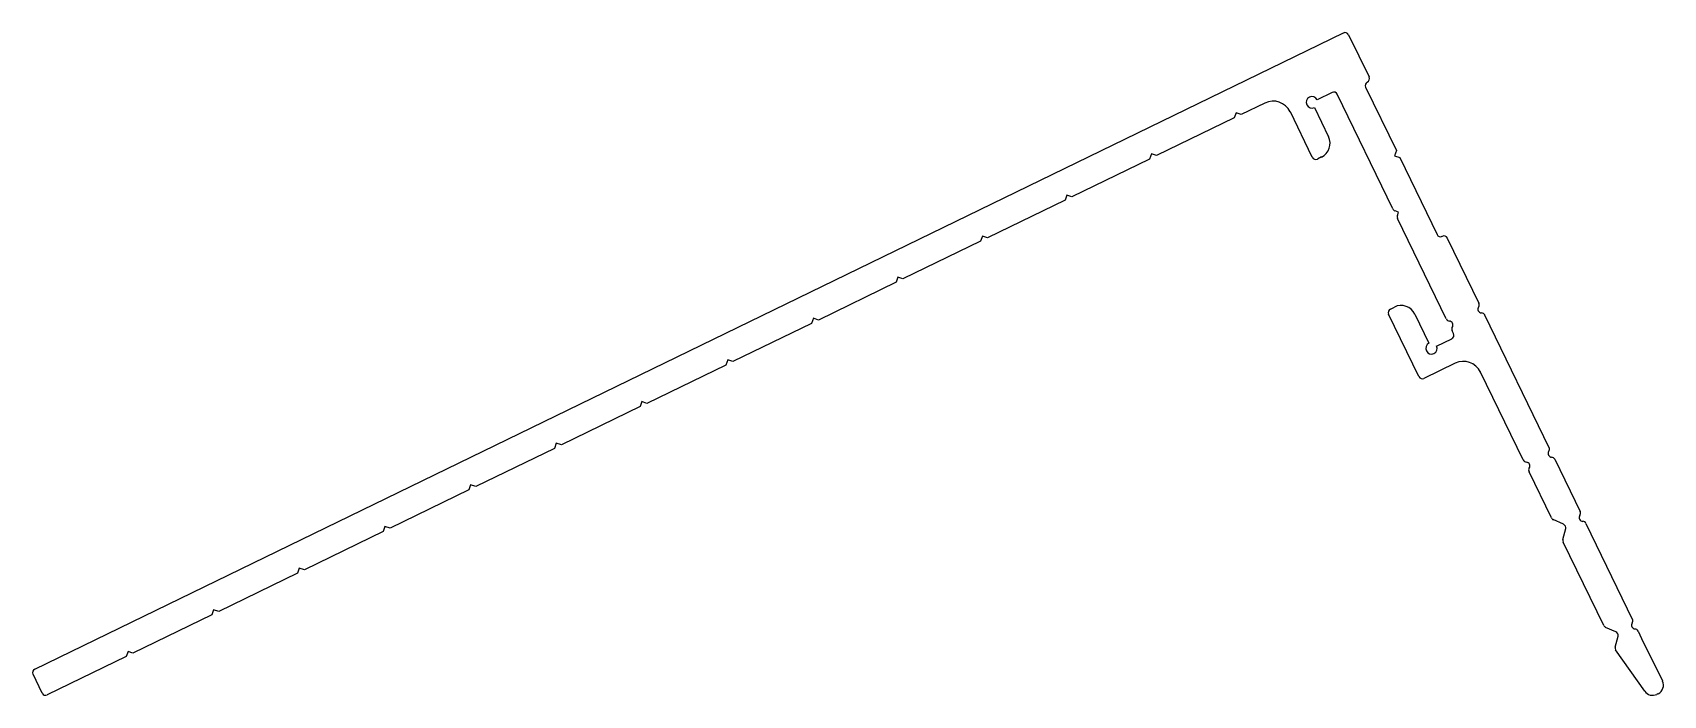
# Model space of a CAD drawing. Extents: x -52 to 56, y 6 to 50.
import ezdxf

# ---------------------------------------------------------------- set-up
doc = ezdxf.new("R2010")
doc.units = 0
doc.layers.get('0').update_dxf_attribs({"linetype": 'CONTINUOUS'})

msp = doc.modelspace()

# ---------------------------------------------------------------- linework, layer by layer
for p, q in [((-52.2, 7.55), (35.05, 49.94)), ((35.39, 49.82), (36.76, 47.01)), ((34.3, 45.97), (33.29, 45.49)), ((38.35, 38.22), (34.64, 45.86)), ((36.52, 46.33), (38.58, 42.1)), ((27.89, 44.62), (27.77, 44.28)), ((28.23, 44.5), (27.89, 44.62)), ((29.81, 45.27), (28.23, 44.5)), ((32.97, 41.66), (31.51, 44.69)), ((33.11, 44.98), (34.06, 43.03)), ((27.77, 44.28), (22.59, 41.77)), ((22.13, 41.54), (16.95, 39.03)), ((22.25, 41.88), (22.13, 41.54)), ((22.59, 41.77), (22.25, 41.88)), ((33.59, 41.68), (33.31, 41.54)), ((38.58, 42.1), (38.46, 41.76)), ((38.46, 41.76), (38.8, 41.65)), ((38.8, 41.65), (41.3, 36.51)), ((16.61, 39.14), (16.5, 38.8)), ((16.95, 39.03), (16.61, 39.14)), ((16.5, 38.8), (11.32, 36.29)), ((38.73, 38.01), (38.49, 38.09)), ((38.65, 37.77), (38.73, 38.01)), ((41.91, 30.89), (38.66, 37.57)), ((10.86, 36.07), (5.68, 33.55)), ((10.98, 36.41), (10.86, 36.07)), ((11.32, 36.29), (10.98, 36.41)), ((41.97, 36.27), (44.08, 31.94)), ((5.23, 33.33), (0.05, 30.81)), ((5.34, 33.67), (5.23, 33.33)), ((5.68, 33.55), (5.34, 33.67)), ((38.18, 31.54), (38.45, 31.67)), ((-0.41, 30.59), (-5.66, 28.04)), ((-0.29, 30.93), (-0.41, 30.59)), ((0.05, 30.81), (-0.29, 30.93)), ((40.08, 27.04), (38.06, 31.2)), ((39.81, 31.2), (40.75, 29.26)), ((44.46, 31.15), (48.75, 22.32)), ((41.26, 29.08), (42.27, 29.57)), ((42.38, 29.91), (42.29, 30.09)), ((-6.12, 27.81), (-11.38, 25.26)), ((-6, 28.15), (-6.12, 27.81)), ((-5.66, 28.04), (-6, 28.15)), ((42.5, 27.93), (40.42, 26.92)), ((44.2, 27.34), (44.19, 27.34)), ((47.04, 21.49), (44.19, 27.34)), ((-11.83, 25.04), (-17.09, 22.49)), ((-11.72, 25.38), (-11.83, 25.04)), ((-11.38, 25.26), (-11.72, 25.38)), ((-17.54, 22.26), (-22.8, 19.71)), ((-17.43, 22.6), (-17.54, 22.26)), ((-17.09, 22.49), (-17.43, 22.6)), ((48.92, 17.63), (47.43, 20.7)), ((49.14, 21.53), (50.83, 18.05)), ((-23.14, 19.83), (-23.26, 19.49)), ((-22.8, 19.71), (-23.14, 19.83)), ((-23.26, 19.49), (-28.51, 16.94)), ((49.73, 17.21), (49.04, 17.51)), ((-28.97, 16.71), (-34.22, 14.16)), ((-28.85, 17.05), (-28.97, 16.71)), ((-28.51, 16.94), (-28.85, 17.05)), ((49.68, 16.19), (49.87, 16.91)), ((51.21, 17.26), (54.31, 10.87)), ((52.4, 10.46), (49.7, 16.01)), ((-34.56, 14.28), (-34.68, 13.94)), ((-34.22, 14.16), (-34.56, 14.28)), ((-34.68, 13.94), (-39.93, 11.39)), ((-40.39, 11.16), (-45.65, 8.61)), ((-40.27, 11.5), (-40.39, 11.16)), ((-39.93, 11.39), (-40.27, 11.5)), ((53.21, 10.03), (52.53, 10.33)), ((54.7, 10.08), (54.93, 9.6)), ((-45.98, 8.73), (-46.1, 8.39)), ((-45.65, 8.61), (-45.98, 8.73)), ((53.17, 9.01), (53.36, 9.74)), ((55.14, 6.07), (53.19, 8.84)), ((54.93, 9.6), (56.32, 6.76)), ((-46.1, 8.39), (-51.36, 5.83)), ((-51.7, 5.95), (-52.31, 7.21)), ((56.02, 5.91), (55.94, 5.86))]:
    msp.add_line(p, q)
for centre, radius, start, end in [((35.16, 49.71), 0.254, 25.9142, 115.9142), ((36.53, 46.9), 0.254, 295.9142, 25.9142), ((32.95, 45.32), 0.381, 25.9142, 295.9142), ((34.41, 45.75), 0.254, 25.9142, 115.9142), ((36.75, 46.44), 0.254, 115.9142, 205.9142), ((30.36, 44.13), 1.27, 25.9142, 115.9142), ((33.14, 42.59), 1.02, 295.9142, 25.9142), ((33.2, 41.77), 0.254, 205.9142, 295.9142), ((38.57, 38.33), 0.254, 205.9142, 250.9142), ((38.89, 37.69), 0.254, 160.9142, 205.9142), ((41.52, 36.62), 0.254, 205.9142, 295.9142), ((41.75, 36.16), 0.254, 25.9142, 115.9142), ((38.29, 31.31), 0.254, 115.9142, 205.9142), ((38.89, 30.76), 1.02, 25.9142, 115.9142), ((44.27, 31.54), 0.254, 145.9142, 265.9142), ((43.85, 31.83), 0.254, 325.9142, 25.9142), ((42.14, 31), 0.254, 205.9142, 265.9142), ((42.1, 30.49), 0.254, 325.9142, 85.9142), ((44.24, 31.04), 0.254, 25.9142, 85.9142), ((42.52, 30.21), 0.254, 145.9142, 205.9142), ((42.16, 29.8), 0.254, 295.9142, 25.9142), ((40.92, 28.92), 0.381, 115.9142, 25.9142), ((43.05, 26.79), 1.27, 25.9142, 115.9142), ((40.31, 27.15), 0.254, 205.9142, 295.9142), ((48.95, 21.92), 0.254, 145.9142, 265.9142), ((48.53, 22.21), 0.254, 325.9142, 25.9142), ((47.27, 21.6), 0.254, 205.9142, 265.9142), ((47.23, 21.09), 0.254, 325.9142, 85.9142), ((47.65, 20.81), 0.254, 145.9142, 205.9142), ((48.91, 21.42), 0.254, 25.9142, 85.9142), ((49.14, 17.74), 0.254, 205.9142, 246.2889), ((51.02, 17.65), 0.254, 145.9142, 265.9142), ((50.6, 17.94), 0.254, 325.9142, 25.9142), ((50.99, 17.15), 0.254, 25.9142, 85.9142), ((49.62, 16.97), 0.254, 345.5396, 66.2889), ((49.93, 16.12), 0.254, 165.5396, 205.9142), ((54.09, 10.76), 0.254, 325.9142, 25.9142), ((52.63, 10.57), 0.254, 205.9142, 246.2889), ((53.11, 9.8), 0.254, 345.5396, 66.2889), ((54.51, 10.48), 0.254, 145.9142, 265.9142), ((54.47, 9.97), 0.254, 25.9142, 85.9142), ((53.41, 8.95), 0.25, 165.2207, 205.904), ((-52.09, 7.32), 0.254, 115.9142, 205.9142), ((55.75, 6.48), 0.635, 295.9142, 25.9142), ((-51.48, 6.06), 0.254, 205.9142, 295.9142), ((55.66, 6.44), 0.635, 215.215, 295.9142)]:
    msp.add_arc(centre, radius, start, end)

doc.saveas('drawing.dxf')
